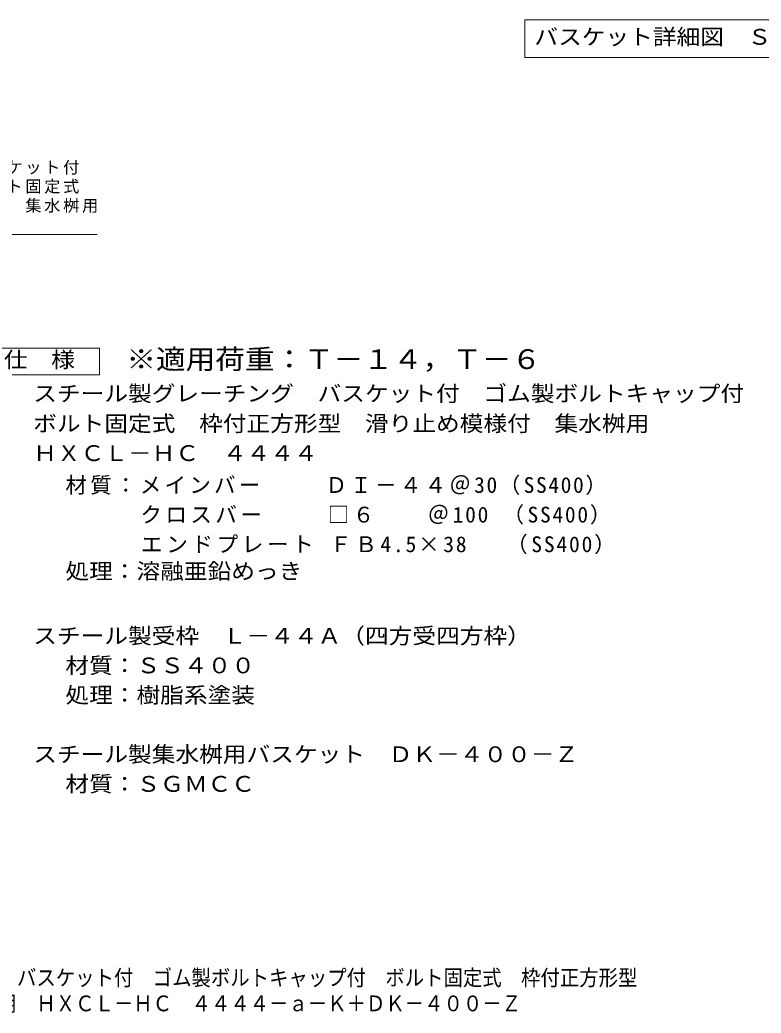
# Model space of a CAD drawing. Units: millimetres at full size, sheet at 1:5, with parts at other scales. Extents: x -1338 to 1340, y -985 to 867.
# Drawn here: x -36 to 652, y -985 to -62 of the extents above; entities that cross this region are included whole.
import ezdxf
from ezdxf.enums import TextEntityAlignment as Align

# ---------------------------------------------------------------- set-up
doc = ezdxf.new("R2010")
doc.units = ezdxf.units.MM
doc.header["$LTSCALE"] = 5
doc.layers.add('5-5', color=7, linetype='Continuous', lineweight=9)
doc.layers.add('D-5', color=7, linetype='Continuous', lineweight=9)
doc.layers.add('F-0_F-0ﾚｲﾔ', color=2, linetype='Continuous')
doc.layers.add('F-F_F-Fﾚｲﾔ', color=2, linetype='Continuous')
doc.styles.add('ＭＳ ゴシック', font='')
doc.styles.get('ＭＳ ゴシック').set_extended_font_data('MS Gothic')

msp = doc.modelspace()

# ---------------------------------------------------------------- linework, layer by layer
at = {"layer": '5-5'}
for p, q in [((432.496, -62.5), (432.496, -97.5)), ((432.496, -62.5), (762.496, -62.5)), ((432.496, -97.5), (762.496, -97.5))]:
    msp.add_line(p, q, dxfattribs=at)
at = {"layer": 'D-5'}
msp.add_line((-294.622, -261.813), (35.378, -261.813), dxfattribs=at)
at = {"layer": 'D-5', "color": 2}
msp.add_lwpolyline([(-74.995, -392.232), (-74.995, -367.232), (37.505, -367.232), (37.505, -392.232)], close=True, dxfattribs=at)

# ---------------------------------------------------------------- texts
at = {"layer": '5-5', "color": 2, "style": 'ＭＳ ゴシック', "width": 1.1}
msp.add_text('バスケット詳細図\u3000Ｓ＝１：５', height=14.66, dxfattribs=at).set_placement((441.246, -90), align=Align.BOTTOM_LEFT)
at = {"layer": 'D-5', "color": 2, "style": 'ＭＳ ゴシック', "width": 1.1}
for s, p in [('仕\u3000様', (-51.245, -389.732)), ('スチール製グレーチング\u3000バスケット付\u3000ゴム製ボルトキャップ付', (-23.95, -421.192)), ('ボルト固定式\u3000枠付正方形型\u3000滑り止め模様付\u3000集水桝用', (-23.95, -449.069)), ('ＨＸＣＬ－ＨＣ\u3000４４４４', (-23.95, -476.569)), ('処理：溶融亜鉛めっき', (5.906, -586.192)), ('スチール製受枠\u3000Ｌ－４４Ａ（四方受四方枠）', (-23.951, -646.192)), ('材質：ＳＳ４００', (5.906, -673.692)), ('処理：樹脂系塗装', (5.906, -701.192)), ('スチール製集水桝用バスケット\u3000ＤＫ－４００－Ｚ', (-23.95, -756.192)), ('材質：ＳＧＭＣＣ', (5.906, -783.692))]:
    msp.add_text(s, height=14.66, dxfattribs=at).set_placement(p, align=Align.BOTTOM_LEFT)
at = {"layer": 'D-5', "color": 3, "style": 'ＭＳ ゴシック', "width": 1.1}
msp.add_text('※適用荷重：Ｔ－１４，Ｔ－６', height=18.33, dxfattribs=at).set_placement((62.505, -392.232), align=Align.BOTTOM_LEFT)
at = {"layer": 'D-5', "char_height": 11, "attachment_point": 7, "style": 'ＭＳ ゴシック'}
for s, insert in [('\\T1.17;スチール製グレーチング\u3000バスケット付', (-294.622, -206.156)), ('\\T1.17;ゴム製ボルトキャップ付\u3000ボルト固定式', (-294.622, -223.944)), ('\\T1.17;枠付正方形型\u3000滑り止め模様付\u3000集水桝用', (-294.622, -241.733))]:
    msp.add_mtext(s, dxfattribs=dict(at, insert=insert))
at = {"layer": 'D-5', "color": 2, "char_height": 14.66, "attachment_point": 7, "style": 'ＭＳ ゴシック'}
for s, insert in [('\\T1.15;材質：メインバー\u3000\u3000\\~ＤＩ－４４＠30（SS400）', (5.906, -503.692)), ('\\T1.16;\u3000\u3000\u3000クロスバー\u3000\u3000\\~□６\u3000\u3000＠100\\~（SS400）', (5.906, -531.192)), ('\\T1.17;\u3000\u3000\u3000エンドプレート\\~ＦＢ4.5×38\\~\\~\\~（SS400）', (5.906, -558.692))]:
    msp.add_mtext(s, dxfattribs=dict(at, insert=insert))
at = {"layer": 'F-0_F-0ﾚｲﾔ', "style": 'ＭＳ ゴシック', "width": 0.9}
msp.add_text('滑り止め模様付\u3000集水桝用\u3000ＨＸＣＬ－ＨＣ\u3000４４４４－ａ－Ｋ＋ＤＫ－４００－Ｚ', height=14.66, dxfattribs=at).set_placement((-254.973, -987.548), align=Align.BOTTOM_LEFT)
at = {"layer": 'F-F_F-Fﾚｲﾔ', "style": 'ＭＳ ゴシック', "width": 0.9}
msp.add_text('スチール製グレーチング\u3000バスケット付\u3000ゴム製ボルトキャップ付\u3000ボルト固定式\u3000枠付正方形型', height=14.66, dxfattribs=at).set_placement((-254.973, -963.652), align=Align.BOTTOM_LEFT)

doc.saveas('drawing.dxf')
